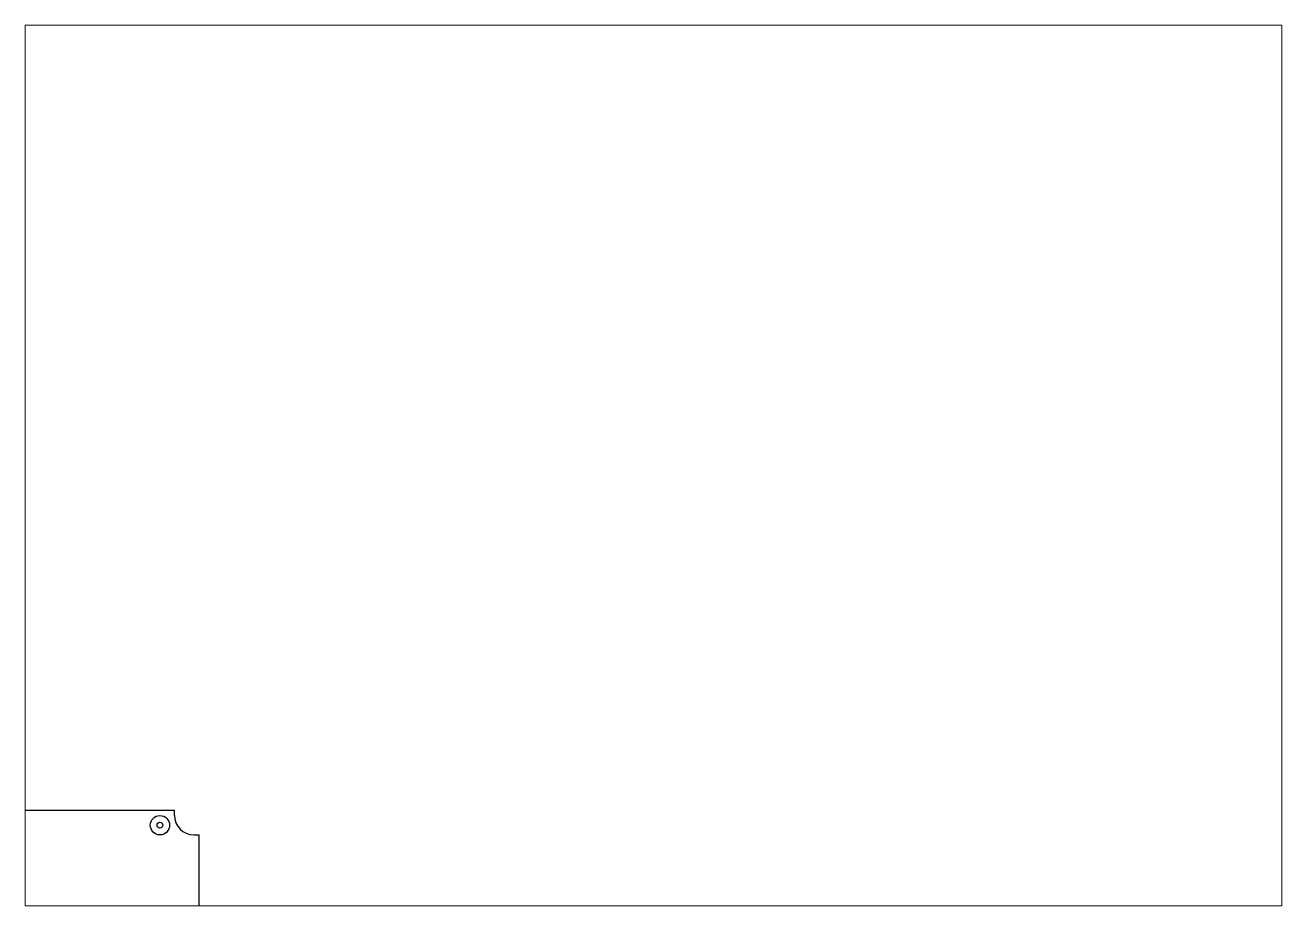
# Paper-space layout 'Лист1' of a CAD drawing. Header units: millimetres. Extents: x 29 to 262, y 20 to 183.
# The model-space entities are those that its viewports show. They can reach past a viewport. Long polylines and large blocks are cut down to what shows.
import ezdxf

# ---------------------------------------------------------------- set-up
doc = ezdxf.new("R2010")
doc.units = ezdxf.units.MM

msp = doc.modelspace()

# ---------------------------------------------------------------- linework, layer by layer
for p, q in [((-46.93, 30.84), (46.42, 30.84)), ((46.42, 29.04), (46.42, 30.84)), ((53.02, 22.44), (54.82, 22.44)), ((54.82, -22.41), (54.82, 22.44))]:
    msp.add_line(p, q)
for radius in [3.3, 1]:
    msp.add_circle((41.47, 25.69), radius)
msp.add_arc((53.02, 29.04), 6.6, 180, 270)

psp = doc.layouts.new('Лист1')

# ---------------------------------------------------------------- viewports
at = {"layer": '0'}
psp.add_viewport(center=(145.33, 101.83), size=(232.53, 162.9325), view_center_point=(210, 148.5), view_height=300.6818, dxfattribs=at)

doc.saveas('drawing.dxf')
